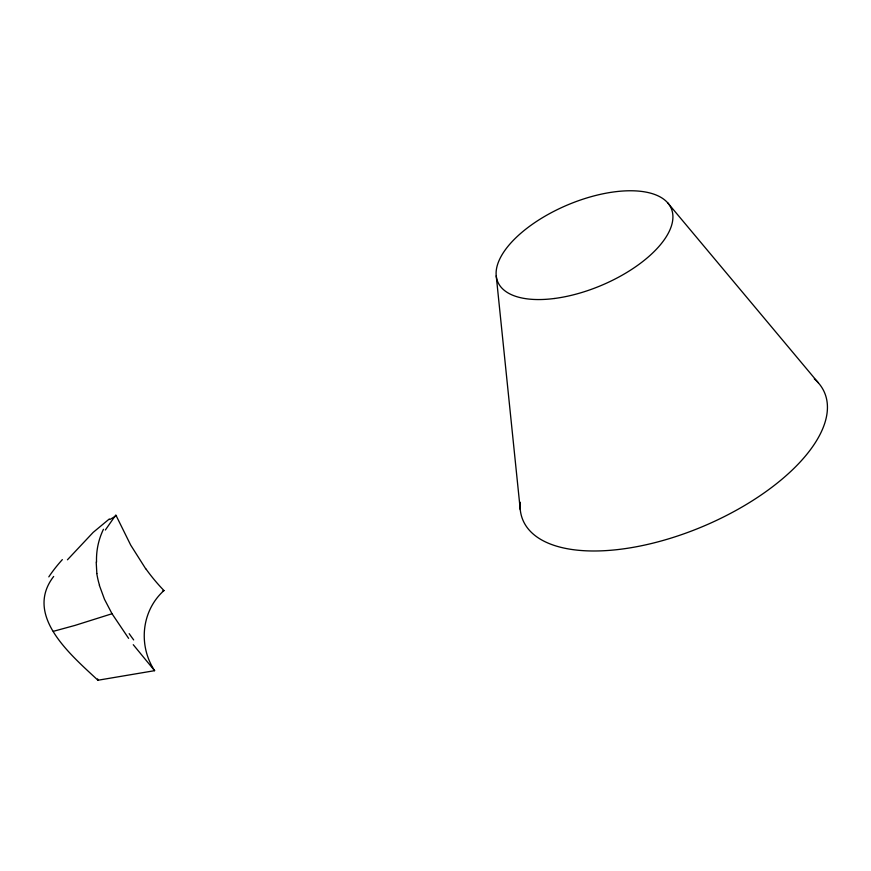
<?xml version="1.0" encoding="UTF-8"?>
<svg xmlns="http://www.w3.org/2000/svg" width="871" height="871" viewBox="0 0 871 871"><rect width="100%" height="100%" fill="white"/><g stroke="black" fill="none" stroke-linecap="round" stroke-linejoin="round"><path stroke-width="1.31" d="M96.202 562.1L96.855 573.521M105.347 530.014L115.821 514.99L130.715 545.126L145.675 568.752M53.664 576.45C23.463 615.743 71.531 655.438 97.922 680.24L154.613 670.67C138.108 645.553 141.363 610.843 163.966 590.56A232.524 205.621 -13.5 0 1 145.773 568.698M67.448 559.792L93.186 532.366L109.343 518.953M162.452 591.159L163.966 590.56M128.614 638.356L112.021 613.739L74.982 625.411L53.316 631.333M154.613 670.67L133.252 644.703M667.622 202.747L818.239 382.707M112.021 613.739L104.487 599.292L99.359 585.334M97.617 678.901L97.922 680.24M496.23 275.846L520.281 509.775M814.298 378.82A163.737 75.864 -22.9 0 1 702.505 526.628A163.737 75.864 -22.9 0 1 520.183 502.24M48.809 576.874A166.274 77.846 -24.3 0 1 62.353 559.596M109.898 519.519A259.602 143.203 40.5 0 1 116.518 515.752M96.539 562.111A103.812 84.716 10.8 0 1 103.442 529.285M99.512 585.29A132.327 105.239 -9.2 0 1 96.801 573.532M133.666 639.924A257.707 89.169 66.1 0 1 129.169 633.674M554.217 298.513A94.188 43.637 -22.9 0 0 671.585 209.29A94.188 43.637 -22.9 0 0 527.728 227.669A94.188 43.637 -22.9 0 0 554.217 298.513"/></g></svg>
